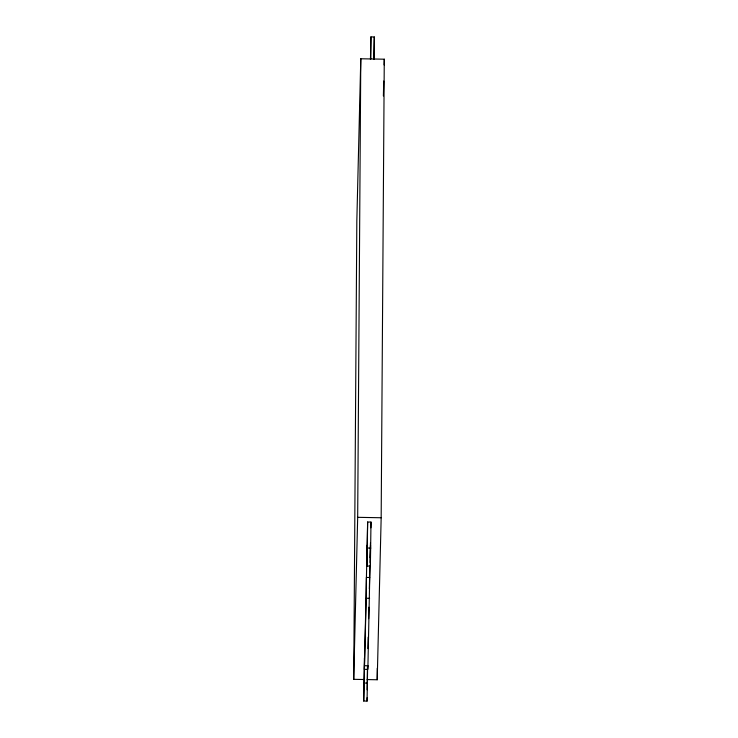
<?xml version="1.0" encoding="UTF-8"?>
<svg xmlns="http://www.w3.org/2000/svg" width="738" height="738" viewBox="0 0 738 738"><rect width="100%" height="100%" fill="white"/><g stroke="black" fill="none" stroke-linecap="round" stroke-linejoin="round"><path stroke-width="1.11" d="M363.788 679.514L353.723 679.329L356.832 220.773L360.79 58.772L384.277 59.197L381.168 517.753L377.21 679.763L367.146 679.578M353.723 679.329L357.681 517.329L360.79 58.772M367.635 665.565L367.072 701.1L363.723 701.035L367.635 522.006L370.993 522.07L370.375 566.092L367.017 566.037L367.164 545.216M363.723 701.035L364.406 657.909M366.233 598.25L366.371 577.439L369.729 577.494L367.939 665.768L367.681 669.412L364.332 669.348L366.233 598.25L369.59 598.315M370.458 59.372L370.928 36.9L374.286 36.965L374.138 59.086M367.017 566.037L367.635 522.006M370.78 59.031L370.928 36.9M367.072 701.1L367.1 697.705M367.155 689.781L367.478 665.87M367.681 669.412L367.709 665.98M370.375 566.092L370.513 545.281L370.098 562.54M373.815 59.437L374.286 36.965M377.21 679.763L377.284 668.241M367.902 648.619L368.179 637.115M368.631 618.702L368.908 607.199M369.36 588.795L369.923 565.788M370.116 557.734L370.485 542.781M370.854 527.827L370.993 522.07M369.729 577.494L370.006 565.991M383.382 95.968L383.742 81.023M384.138 64.944L384.277 59.197M357.681 517.329L381.168 517.753M367.459 548.03L370.817 548.094M364.581 665.713L367.939 665.768M364.157 683.037L367.515 683.102"/></g></svg>
